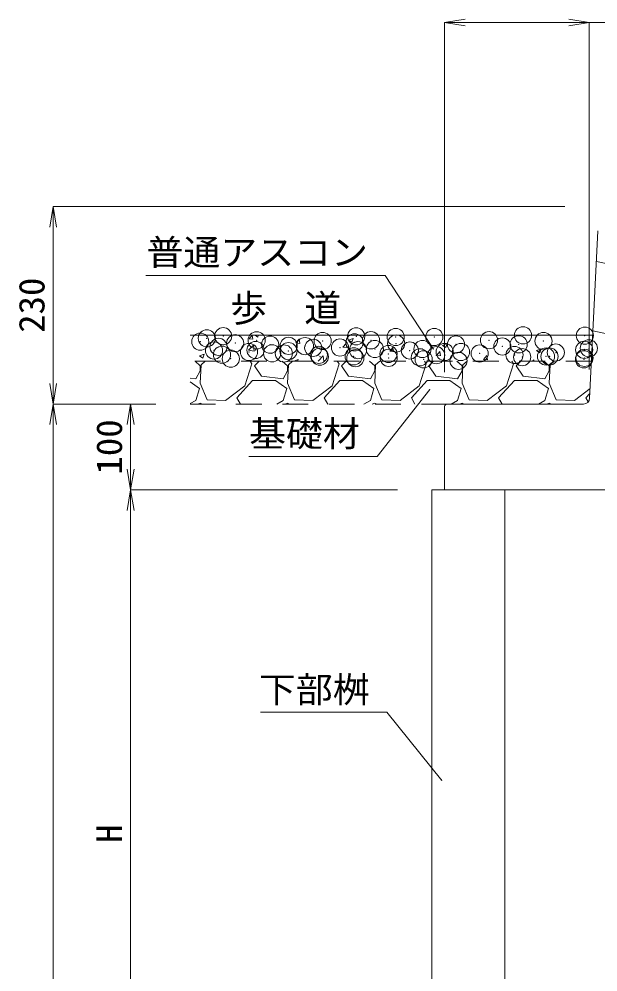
# Model space of a CAD drawing. Units: millimetres at full size. Extents: x 171976 to 209231, y 872007 to 885239.
# Drawn here: x 205440 to 206114, y 882251 to 883360 of the extents above; entities that cross this region are included whole.
import ezdxf
from ezdxf.enums import TextEntityAlignment as Align

# ---------------------------------------------------------------- set-up
doc = ezdxf.new("R2010")
doc.units = ezdxf.units.MM
doc.header["$LTSCALE"] = 40
doc.header["$PDMODE"] = 32
doc.header["$PDSIZE"] = 20
doc.linetypes.add('USER4', pattern=[1.35, 0.75, -0.6])
for name, color, linetype, lineweight in [('0_2', 7, 'Continuous', 20), ('寸法線', 7, 'Continuous', 13), ('引出線', 4, 'Continuous', 13), ('本体', 2, 'Continuous', 13), ('ﾊｯﾁﾝｸﾞ', 7, 'Continuous', 5)]:
    doc.layers.add(name, color=color, linetype=linetype, lineweight=lineweight)
doc.styles.add('ＭＳ ゴシック', font='')
doc.styles.add('ＭＳ 明朝', font='')
doc.styles.get('ＭＳ ゴシック').set_extended_font_data('MS Gothic')
doc.styles.get('ＭＳ 明朝').set_extended_font_data('MS Mincho')

# ---------------------------------------------------------------- blocks, each defined once
blk = doc.blocks.new('open_arrow')
at = {"color": 0, "linetype": 'Continuous', "lineweight": -2}
blk.add_lwpolyline([(7.5, 1.25), (0, 0), (7.5, -1.25)], dxfattribs=at)

msp = doc.modelspace()

# ---------------------------------------------------------------- linework, layer by layer
at = {"layer": '0_2'}
msp.add_line((206108.09, 882992.29), (205639.28, 882992.29), dxfattribs=at)
at = {"layer": '0_2', "linetype": 'USER4'}
for p, q in [((206106.59, 882962.29), (205639.28, 882962.29)), ((205938.59, 882912.29), (205639.28, 882912.29))]:
    msp.add_line(p, q, dxfattribs=at)
at = {"layer": '寸法線'}
for p, q in [((205935.59, 883356.32), (206104.09, 883356.32)), ((205935.59, 882949.29), (205935.59, 883356.32)), ((206056.09, 883356.32), (206163.59, 883356.32)), ((206104.09, 882952.29), (206104.09, 883356.32)), ((206104.09, 882952.29), (206104.09, 883356.32)), ((205479.59, 883142.28), (205479.59, 882912.29)), ((206075.59, 883142.28), (205479.59, 883142.28)), ((205599.28, 882912.29), (205479.59, 882912.29)), ((205479.59, 882912.29), (205479.59, 881362.28)), ((205599.28, 882912.29), (205479.59, 882912.29)), ((205569.86, 882912.29), (205569.86, 882812.29)), ((205599.28, 882912.29), (205569.86, 882912.29)), ((205880.59, 882812.29), (205569.86, 882812.29)), ((205569.86, 882812.29), (205569.86, 882012.29)), ((205880.59, 882812.29), (205569.86, 882812.29))]:
    msp.add_line(p, q, dxfattribs=at)
at = {"layer": '引出線'}
for points in [[(205922.48, 882976.12), (205866.27, 883061.99), (205587.58, 883061.99)], [(205918.31, 882929.32), (205856.85, 882851.29), (205707.59, 882851.29)], [(205932.26, 882474.22), (205868.25, 882553.66), (205721.05, 882553.66)]]:
    msp.add_lwpolyline(points, dxfattribs=at)
at = {"layer": '本体', "lineweight": 20}
for p, q in [((206104.42, 882918.84), (206114.16, 883113.78)), ((205935.59, 882909.29), (205935.59, 882812.29)), ((206097.43, 882912.29), (205938.59, 882912.29)), ((206490.59, 882812.29), (205920.59, 882812.29)), ((205920.59, 882812.29), (205920.59, 881362.28)), ((206005.59, 882106.32), (206005.59, 882812.29))]:
    msp.add_line(p, q, dxfattribs=at)
at = {"layer": '本体', "lineweight": 9}
for p, q in [((206203.71, 883058.95), (206112.39, 883078.19)), ((206204.76, 882976.97), (206108.34, 882997.28))]:
    msp.add_line(p, q, dxfattribs=at)
at = {"layer": '本体', "lineweight": 20}
for centre, radius, start, end in [((205938.59, 882909.29), 3, 90, 180), ((206097.43, 882919.29), 7, 270, 357.13729)]:
    msp.add_arc(centre, radius, start, end, dxfattribs=at)
at = {"layer": 'ﾊｯﾁﾝｸﾞ'}
for p, q in [((205707.74, 882988.09), (205711.26, 882992.29)), ((205707.74, 882988.09), (205712.29, 882987.69)), ((205712.24, 882987.68), (205711.39, 882992.29)), ((205714.78, 882992.29), (205717.85, 882990.21)), ((205717.85, 882990.21), (205718.54, 882992.29)), ((205762.39, 882983.31), (205766.07, 882987.68)), ((205766.89, 882982.9), (205766.01, 882987.67)), ((205823.57, 882986.67), (205828.91, 882988.72)), ((205823.57, 882986.67), (205827.36, 882984.11)), ((205827.36, 882984.11), (205828.9, 882988.72)), ((205706.97, 882974.79), (205712.91, 882980.97)), ((205713.74, 882973.73), (205712.9, 882980.97)), ((205762.39, 882983.3), (205766.95, 882982.91)), ((205817.05, 882978.52), (205820.72, 882982.9)), ((205817.05, 882978.52), (205821.6, 882978.12)), ((205821.55, 882978.11), (205820.66, 882982.89)), ((205871.7, 882973.74), (205875.38, 882978.12)), ((205876.2, 882973.33), (205875.32, 882978.11)), ((205933.08, 882980.57), (205938.42, 882982.62)), ((205933.08, 882980.56), (205936.87, 882978.01)), ((205936.87, 882978.01), (205938.41, 882982.61)), ((206042.59, 882974.46), (206047.92, 882976.51)), ((206046.38, 882971.91), (206047.92, 882976.51)), ((205650.04, 882968.2), (205655.37, 882970.24)), ((205650.04, 882968.19), (205653.83, 882965.64)), ((205653.82, 882965.64), (205655.37, 882970.24)), ((205706.96, 882974.81), (205713.74, 882973.76)), ((205788.41, 882962.29), (205794.23, 882968.36)), ((205794.93, 882962.29), (205794.22, 882968.36)), ((205871.7, 882973.74), (205876.26, 882973.34)), ((205926.36, 882968.96), (205930.03, 882973.34)), ((205926.36, 882968.96), (205930.91, 882968.56)), ((205930.86, 882968.55), (205929.98, 882973.33)), ((205981.01, 882964.18), (205984.69, 882968.56)), ((205985.51, 882963.77), (205984.63, 882968.55)), ((206042.59, 882974.46), (206046.38, 882971.91)), ((205651.04, 882956.89), (205644.88, 882962.29)), ((205652.06, 882957.91), (205651.04, 882936.57)), ((205651.04, 882950.79), (205651.04, 882956.89)), ((205656.85, 882962.29), (205652.06, 882957.91)), ((205702.86, 882933.52), (205710.99, 882958.92)), ((205710.99, 882958.92), (205708.93, 882962.29)), ((205719.43, 882962.29), (205714.03, 882956.89)), ((205714.03, 882956.89), (205722.16, 882944.7)), ((205752.64, 882956.89), (205746.48, 882962.29)), ((205753.66, 882957.91), (205752.64, 882936.57)), ((205752.64, 882950.79), (205752.64, 882956.89)), ((205758.45, 882962.29), (205753.66, 882957.91)), ((205760.05, 882962.29), (205764.88, 882964.14)), ((205764.26, 882962.29), (205764.88, 882964.14)), ((205804.46, 882933.52), (205812.59, 882958.92)), ((205812.59, 882958.92), (205810.53, 882962.29)), ((205821.03, 882962.29), (205815.63, 882956.89)), ((205815.63, 882956.89), (205823.76, 882944.7)), ((205854.24, 882956.89), (205848.08, 882962.29)), ((205855.26, 882957.91), (205854.24, 882936.57)), ((205854.24, 882950.79), (205854.24, 882956.89)), ((205860.05, 882962.29), (205855.26, 882957.91)), ((205906.06, 882933.52), (205914.19, 882958.92)), ((205914.19, 882958.92), (205912.13, 882962.29)), ((205922.63, 882962.29), (205917.23, 882956.89)), ((205917.23, 882956.89), (205925.36, 882944.7)), ((205955.84, 882956.89), (205949.68, 882962.29)), ((205956.86, 882957.91), (205955.84, 882936.57)), ((205955.84, 882950.79), (205955.84, 882956.89)), ((205961.65, 882962.29), (205956.86, 882957.91)), ((205981.01, 882964.18), (205985.57, 882963.78)), ((206007.66, 882933.52), (206015.79, 882958.92)), ((206015.79, 882958.92), (206013.73, 882962.29)), ((206024.23, 882962.29), (206018.83, 882956.89)), ((206018.83, 882956.89), (206026.96, 882944.7)), ((206038.09, 882962.29), (206039.34, 882963.77)), ((206039.56, 882962.29), (206039.29, 882963.76)), ((206057.44, 882956.89), (206051.28, 882962.29)), ((206058.46, 882957.91), (206057.44, 882936.57)), ((206057.44, 882950.79), (206057.44, 882956.89)), ((206063.25, 882962.29), (206058.46, 882957.91)), ((205639.28, 882942.45), (205645.96, 882941.65)), ((205645.96, 882941.65), (205651.04, 882950.79)), ((205722.16, 882944.7), (205747.56, 882941.65)), ((205747.56, 882941.65), (205752.64, 882950.79)), ((205823.76, 882944.7), (205849.16, 882941.65)), ((205849.16, 882941.65), (205854.24, 882950.79)), ((205925.36, 882944.7), (205950.76, 882941.65)), ((205950.76, 882941.65), (205955.84, 882950.79)), ((206026.96, 882944.7), (206052.36, 882941.65)), ((206052.36, 882941.65), (206057.44, 882950.79)), ((205639.28, 882937.91), (205650.03, 882930.47)), ((205651.04, 882936.57), (205659.17, 882917.27)), ((205680.51, 882916.25), (205702.86, 882933.52)), ((205693.71, 882919.3), (205712, 882939.62)), ((205712, 882939.62), (205738.42, 882939.62)), ((205738.42, 882939.62), (205751.63, 882930.47)), ((205752.64, 882936.57), (205760.77, 882917.27)), ((205782.11, 882916.25), (205804.46, 882933.52)), ((205795.31, 882919.3), (205813.6, 882939.62)), ((205813.6, 882939.62), (205840.02, 882939.62)), ((205840.02, 882939.62), (205853.23, 882930.47)), ((205854.24, 882936.57), (205862.37, 882917.27)), ((205883.71, 882916.25), (205906.06, 882933.52)), ((205896.91, 882919.3), (205915.2, 882939.62)), ((205915.2, 882939.62), (205941.62, 882939.62)), ((205941.62, 882939.62), (205954.83, 882930.47)), ((205955.84, 882936.57), (205963.97, 882917.27)), ((205985.31, 882916.25), (206007.66, 882933.52)), ((205998.51, 882919.3), (206016.8, 882939.62)), ((206016.8, 882939.62), (206043.22, 882939.62)), ((206043.22, 882939.62), (206056.43, 882930.47)), ((206057.44, 882936.57), (206065.57, 882917.27)), ((205650.03, 882930.47), (205645.96, 882916.25)), ((205751.63, 882930.47), (205747.56, 882916.25)), ((205853.23, 882930.47), (205849.16, 882916.25)), ((205954.83, 882930.47), (205950.76, 882916.25)), ((206056.43, 882930.47), (206052.36, 882916.25)), ((206086.91, 882916.25), (206104.99, 882930.22)), ((206100.11, 882919.3), (206104.69, 882924.39)), ((205645.96, 882916.25), (205639.28, 882912.75)), ((205648.11, 882912.29), (205651.04, 882913.2)), ((205651.04, 882913.2), (205653.49, 882912.29)), ((205659.17, 882917.27), (205680.51, 882916.25)), ((205697.81, 882912.29), (205693.71, 882919.3)), ((205747.56, 882916.25), (205739.99, 882912.29)), ((205749.71, 882912.29), (205752.64, 882913.2)), ((205752.64, 882913.2), (205755.09, 882912.29)), ((205760.77, 882917.27), (205782.11, 882916.25)), ((205799.41, 882912.29), (205795.31, 882919.3)), ((205849.16, 882916.25), (205841.59, 882912.29)), ((205851.31, 882912.29), (205854.24, 882913.2)), ((205854.24, 882913.2), (205856.69, 882912.29)), ((205862.37, 882917.27), (205883.71, 882916.25)), ((205901.01, 882912.29), (205896.91, 882919.3)), ((205950.76, 882916.25), (205943.19, 882912.29)), ((205952.91, 882912.29), (205955.84, 882913.2)), ((205955.84, 882913.2), (205958.29, 882912.29)), ((205963.97, 882917.27), (205985.31, 882916.25)), ((206002.61, 882912.29), (205998.51, 882919.3)), ((206052.36, 882916.25), (206044.79, 882912.29)), ((206054.51, 882912.29), (206057.44, 882913.2)), ((206057.44, 882913.2), (206059.89, 882912.29)), ((206065.57, 882917.27), (206086.91, 882916.25)), ((206102.77, 882914.75), (206100.11, 882919.3))]:
    msp.add_line(p, q, dxfattribs=at)
for p in [(205658.62, 882988.75), (205677.7, 882991.26), (205832.58, 882991.04), (205878.63, 882990.3), (205923.55, 882990.26), (206026.91, 882992.22), (206098.83, 882991.88), (205650.96, 882984.85), (205672.26, 882978.79), (205691.64, 882983.13), (205716.7, 882986.42), (205732.31, 882981.41), (205753.88, 882979.96), (205772.99, 882979.69), (205782.57, 882977.65), (205793.45, 882985.67), (205813.67, 882977.97), (205830.69, 882983.99), (205849.77, 882986.5), (205879.11, 882982.64), (205948.84, 882981.63), (205987.33, 882986.51), (206002.77, 882979.23), (206021.84, 882981.74), (206050.7, 882985.54), (206103.59, 882977.1), (205667.03, 882974.61), (205676.26, 882969.72), (205707.7, 882972.89), (205715.39, 882975.08), (205734.63, 882971.34), (205748.38, 882971.17), (205753.71, 882973.85), (205789.06, 882969.46), (205790.24, 882967.38), (205829.73, 882967.74), (205831.65, 882965.67), (205834.68, 882975.01), (205854.35, 882976.25), (205870.14, 882970.55), (205870.41, 882966.02), (205895.02, 882974.54), (205906.71, 882966.58), (205909.72, 882976.26), (205925.78, 882969.09), (205935.7, 882972.82), (205954.64, 882972.89), (205976.38, 882971.1), (206017.05, 882969.38), (206025.98, 882966.85), (206053.72, 882967.68), (206057.73, 882967.66), (206065.11, 882972.22), (206098.16, 882975.31), (206098.41, 882965.94), (205686.51, 882965.01), (205911.09, 882964.3), (205951.77, 882962.58), (206097.86, 882964.33)]:
    msp.add_point(p, dxfattribs=at)

# ---------------------------------------------------------------- block references
at = {"layer": '寸法線', "xscale": 3.2, "yscale": 3.2}
msp.add_blockref('open_arrow', (205935.59, 883356.32), dxfattribs=at)
for p, rotation in [((206104.09, 883356.32), 180), ((206104.09, 883356.32), 180), ((205479.59, 883142.28), 270), ((205479.59, 882912.29), 90), ((205479.59, 882912.29), 270), ((205569.86, 882912.29), 270), ((205569.86, 882812.29), 90), ((205569.86, 882812.29), 270)]:
    msp.add_blockref('open_arrow', p, dxfattribs=dict(at, rotation=rotation))
at = {"layer": '引出線', "xscale": 0.133, "yscale": 0.133}
for p, rotation in [((205922.48, 882976.12), 123.2), ((205918.31, 882929.32), 231.8), ((205932.26, 882474.22), 128.9)]:
    msp.add_blockref('open_arrow', p, dxfattribs=dict(at, rotation=rotation))

# ---------------------------------------------------------------- texts
at = {"layer": '0_2', "style": 'ＭＳ ゴシック'}
msp.add_text('歩\u3000道', height=31.65, dxfattribs=at).set_placement((205685.73, 882998.54), align=Align.BOTTOM_LEFT)
at = {"layer": '寸法線', "style": 'ＭＳ 明朝', "width": 1.05}
for s, p in [('230', (205454.59, 883027.28)), ('100', (205544.86, 882862.29)), ('H', (205544.86, 882412.29))]:
    msp.add_text(s, height=30.02, rotation=90, dxfattribs=at).set_placement(p, align=Align.MIDDLE_CENTER)
at = {"layer": '引出線', "style": 'ＭＳ 明朝', "width": 1.05}
for s, p in [('普通アスコン', (205846.27, 883103.82)), ('基礎材', (205836.85, 882892.78)), ('下部桝', (205848.25, 882594.97))]:
    msp.add_text(s, height=30.02, dxfattribs=at).set_placement(p, align=Align.TOP_RIGHT)

doc.saveas('drawing.dxf')
